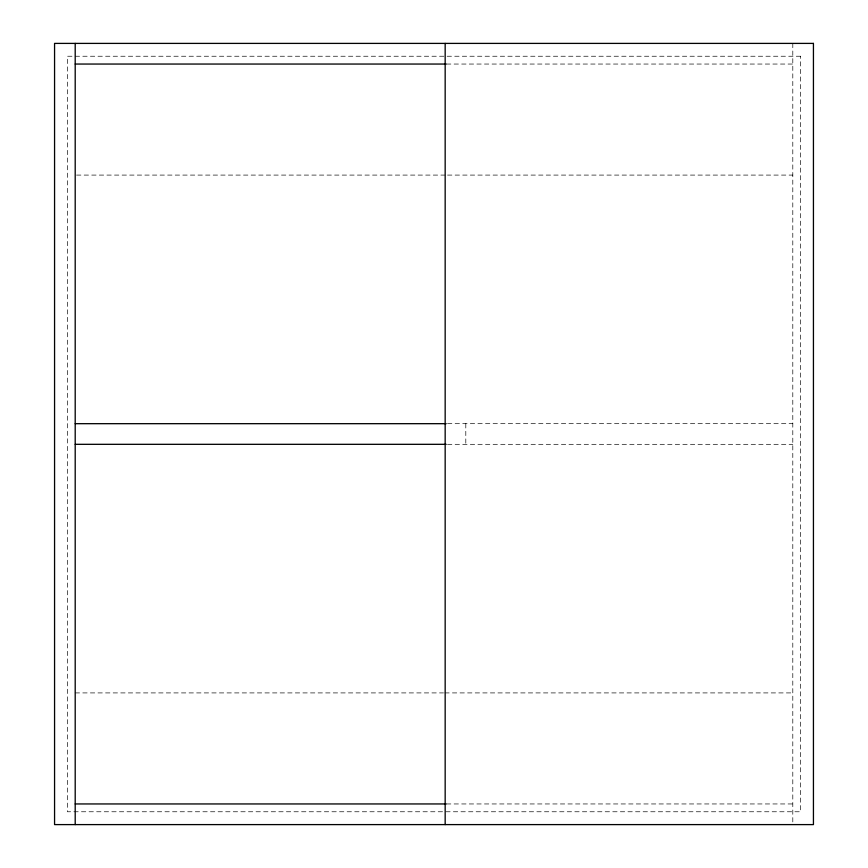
<?xml version="1.0" encoding="UTF-8"?>
<svg xmlns="http://www.w3.org/2000/svg" width="868" height="868" viewBox="0 0 868 868"><rect width="100%" height="100%" fill="white"/><g stroke="black" fill="none" stroke-linecap="round" stroke-linejoin="round"><path stroke-width="0.65" stroke-dasharray="4.34 3.25" d="M446.51 64.048L792.799 64.048M76.558 175.086L446.185 175.086M447.541 175.086L792.799 175.086M447.541 423.682L792.799 423.682M447.541 444.318L792.799 444.318M75.201 692.914L443.483 692.914M444.828 692.914L792.799 692.914M446.51 803.952L792.799 803.952M792.799 43.4L792.799 822.018M465.801 423.682L465.801 444.318M800.611 56.236L67.389 56.236L67.389 811.764L800.611 811.764L800.611 56.236"/><path stroke-width="1.3" d="M75.201 64.048L446.185 64.048M75.201 423.682L446.185 423.682M75.201 444.318L446.185 444.318M75.201 803.952L446.185 803.952M445.165 43.4L445.165 824.6M75.201 43.4L75.201 824.6M813.435 43.4L54.565 43.4L54.565 824.6L813.435 824.6L813.435 43.4"/></g></svg>
